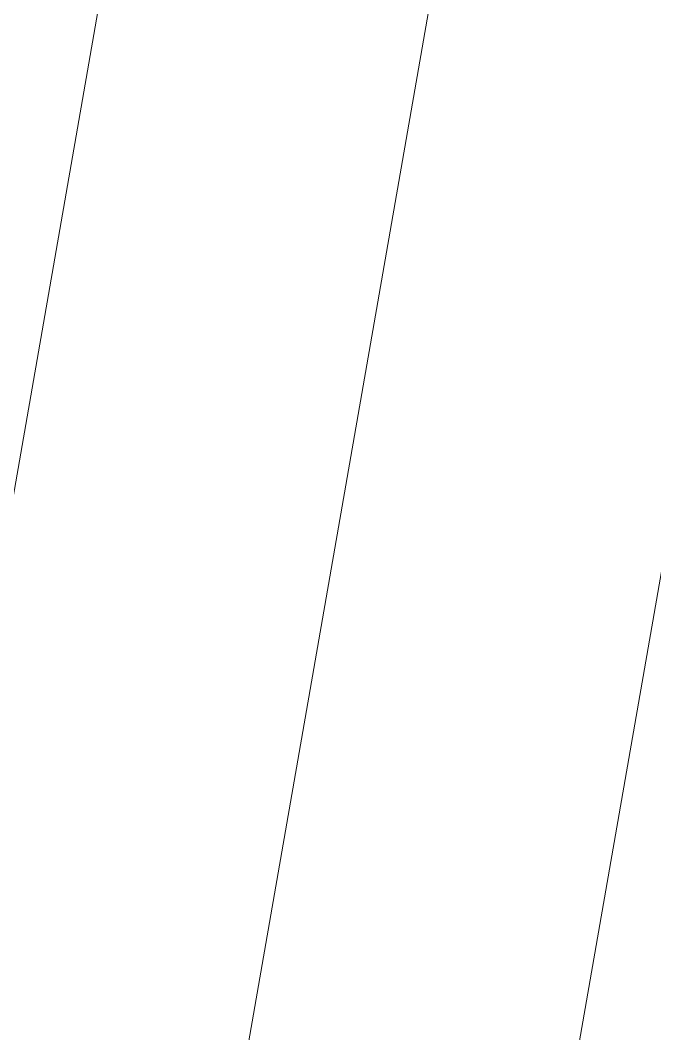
# Model space of a CAD drawing. Header units: metres. Extents: x -1150 to -1098, y 3 to 550.
# Drawn here: x -1105.836 to -1103.917, y 517.373 to 520.439 of the extents above; entities that cross this region are included whole.
import ezdxf

# ---------------------------------------------------------------- set-up
doc = ezdxf.new("R2010")
doc.units = ezdxf.units.M
doc.layers.add('A-DETL-GENF', color=7, linetype='Continuous', lineweight=9)

# ---------------------------------------------------------------- blocks, each defined once
blk = doc.blocks.new('T2DExtentArrowReinf_v1 - Extent-6533392-DRG-2873131 - DECK REINFORCEMENT PLAN')
at = {"layer": 'A-DETL-GENF'}
blk.add_line((0.25, 0), (34.91, 0), dxfattribs=at)
blk = doc.blocks.new('T2DExtentArrowReinf_v1 - Extent-6533612-DRG-2873131 - DECK REINFORCEMENT PLAN')
at = {"layer": 'A-DETL-GENF'}
blk.add_line((0.25, 0), (34.91, 0), dxfattribs=at)
blk = doc.blocks.new('T2DExtentArrowReinf_v1 - Extent-7463178-DRG-2873131 - DECK REINFORCEMENT PLAN')
at = {"layer": 'A-DETL-GENF'}
blk.add_line((0.25, 0), (34.91, 0), dxfattribs=at)

msp = doc.modelspace()

# ---------------------------------------------------------------- block references
at = {"layer": 'A-DETL-GENF', "rotation": 260.1169774653487}
for name, p in [('T2DExtentArrowReinf_v1 - Extent-6533392-DRG-2873131 - DECK REINFORCEMENT PLAN', (-1101.4698, 544.1836)), ('T2DExtentArrowReinf_v1 - Extent-6533612-DRG-2873131 - DECK REINFORCEMENT PLAN', (-1100.4698, 544.1836)), ('T2DExtentArrowReinf_v1 - Extent-7463178-DRG-2873131 - DECK REINFORCEMENT PLAN', (-1099.4698, 544.1836))]:
    msp.add_blockref(name, p, dxfattribs=at)

doc.saveas('drawing.dxf')
